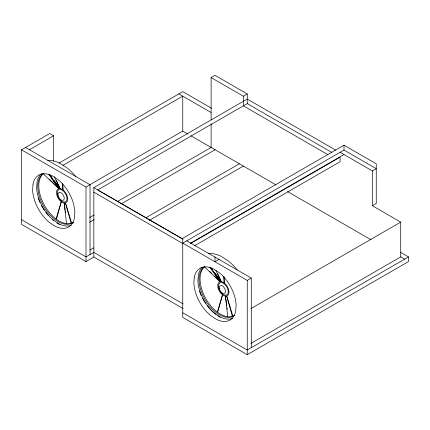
<?xml version="1.0" encoding="UTF-8"?>
<svg xmlns="http://www.w3.org/2000/svg" width="430" height="430" viewBox="0 0 430 430"><rect width="100%" height="100%" fill="white"/><g stroke="black" fill="none" stroke-linecap="round" stroke-linejoin="round"><path stroke-width="0.64" d="M56.583 218.666L61.275 201.751L56.067 218.961M217.833 311.766L222.525 294.846L217.317 312.062M183.056 308.552L93.842 257.043L86 261.569L21.5 224.331L21.5 149.812L49.719 133.52L53.61 135.767L53.61 161.293M29.423 149.731L53.61 135.767M59.028 163.077L182.75 91.649L211.544 108.269M211.108 119.9L211.108 77.577L215 75.331L247.25 93.955L247.25 103.603L97.648 189.974L182.234 238.806M62.914 165.324L182.75 96.137L182.75 131.069L89.677 184.809M21.5 149.812L86 187.05L90.031 184.723L90.031 254.587M211.108 77.577L243.358 96.196L247.25 93.955M93.842 257.043L93.842 187.636L247.25 99.061L335.889 150.237M89.531 217.639L94.186 214.952M117.454 201.519L211.108 147.447L211.108 123.931M89.435 222.283L94.089 219.596M121.427 203.815L215.086 149.742M89.865 250.093L93.675 247.895M145.921 217.73L239.386 163.771M149.317 220.359L243.358 166.066M340.108 152.306L372.358 170.925L372.358 205.733L376.25 203.487L376.25 163.819L344 145.2L182.75 238.295L182.75 317.426L247.25 354.669L408.5 261.569L408.5 256.914L400.438 252.259M372.358 170.925L376.25 168.678L344 150.059L182.75 243.154L247.25 280.398L251.281 278.07L251.281 347.687M190.673 243.074L344 154.553M190.592 243.493L340.108 157.165L340.108 161.707L194.398 245.831M219.031 259.446L215 261.773L215 256.914M250.878 308.616L400.722 222.106L400.722 256.914L250.878 343.425M408.5 256.914L247.25 350.015L182.75 312.771M247.25 103.603L331.836 152.435M327.945 154.682L243.358 105.85L243.358 96.196M178.858 93.891L211.108 112.509M372.358 205.733L400.722 222.106M182.75 131.069L187.958 134.079M190.855 135.751L275.899 184.852M287.519 191.56L371.197 239.87M400.722 256.914L404.608 259.161M25.531 147.485L90.031 184.723M186.781 240.827L251.281 278.07M93.842 187.636L183.056 239.144M93.842 192.172L183.056 243.681M183.056 303.897L93.842 252.388L86 256.914L21.5 219.676M209.689 271.314L211.565 273.206M214.382 276.049L220.02 281.725L210.974 267.868M49.375 179.165L58.77 188.63L49.364 174.214M210.329 267.465L221.305 281.65L217.51 273.254M49.079 174.365L60.055 188.55L56.26 180.159M211.538 268.282L212.323 269.352M215.446 273.63L221.305 281.65L215.817 270.449M51.073 176.257L51.853 177.327M54.196 180.53L60.055 188.55L54.277 176.762M209.808 267.014L220.02 281.725L204.481 266.88A28.692 16.566 60 0 0 206.825 300.307A28.692 16.566 60 0 0 234.689 315.486M48.934 174.462L58.77 188.63L43.231 173.779A28.692 16.566 60 0 0 45.575 207.212A28.692 16.566 60 0 0 73.439 222.391M232.899 316.152L226.712 296.066A7.971 4.601 60 0 0 225.621 284.23A7.971 4.601 60 0 0 217.763 286.391A7.971 4.601 60 0 0 226.712 296.066L232.388 316.442M71.649 223.052L65.462 202.965A7.971 4.601 60 0 0 64.371 191.135A7.971 4.601 60 0 0 56.513 193.296A7.971 4.601 60 0 0 65.462 202.965L71.138 223.347M226.433 303.344L225.427 296.141L227.755 316.727M226.615 304.65L226.798 305.961M227.072 307.923L227.26 309.235M65.183 210.243L64.177 203.046L66.505 223.632M65.365 211.555L65.548 212.861M223.804 276.409L224.207 282.945L224.062 276.936M62.597 183.965L62.957 189.845L62.812 183.841M344 145.2L344 150.059M247.25 280.398L247.25 354.669M86 187.05L86 261.569M71.299 225.336A29.928 17.281 60 0 1 58.991 223.826L53.481 220.176A29.928 17.281 60 0 1 36.652 187.926L37.061 181.799A29.928 17.281 60 0 1 41.473 173.736M47.768 160.535A39.372 22.731 60 0 1 60.221 163.389L67.467 168.189A39.372 22.731 60 0 1 75.922 176.838M232.549 318.431A29.928 17.281 60 0 1 220.241 316.921L214.731 313.271A29.928 17.281 60 0 1 197.902 281.026L198.311 274.899A29.928 17.281 60 0 1 202.229 267.267M208.394 253.705A39.372 22.731 60 0 1 221.471 256.484L228.717 261.289A39.372 22.731 60 0 1 237.172 269.933M220.246 317.329A31.358 18.103 60 0 1 217.596 315.744M216.032 314.631A31.358 18.103 60 0 1 207.48 306.01M205.513 303.257A31.358 18.103 60 0 1 202.611 298.372M201.213 295.517A31.358 18.103 60 0 1 199.477 291.148M234.715 315.378A28.692 16.566 60 0 1 205.82 300.892A28.692 16.566 60 0 1 204.46 266.707M59.523 224.503A31.358 18.103 60 0 1 56.873 222.993M53.836 220.8A31.358 18.103 60 0 1 52.417 219.606M48.348 215.505A31.358 18.103 60 0 1 45.822 212.377M44.263 210.162A31.358 18.103 60 0 1 41.361 205.277M39.963 202.417A31.358 18.103 60 0 1 38.227 198.053M73.466 222.283A28.692 16.566 60 0 1 44.569 207.798A28.692 16.566 60 0 1 43.21 173.607M33.029 184.126L32.621 190.253A29.928 17.281 60 0 0 49.45 222.503L54.959 226.153A29.928 17.281 60 0 0 74.471 217.983L74.879 211.856L73.847 204.992A29.928 17.281 60 0 0 58.05 179.611L52.541 175.961A29.928 17.281 60 0 0 33.029 184.126M194.279 277.226L193.871 283.354A29.928 17.281 60 0 0 210.7 315.598L216.209 319.248A29.928 17.281 60 0 0 235.721 311.083L236.129 304.956A29.928 17.281 60 0 0 219.3 272.706L213.791 269.056A29.928 17.281 60 0 0 194.279 277.226M219.241 288.084A4.434 2.558 60 0 0 224.218 293.464A4.434 2.558 60 0 0 223.611 286.88A4.434 2.558 60 0 0 219.241 288.084M218.494 286.719A6.928 3.999 60 0 0 226.277 295.125A6.928 3.999 60 0 0 225.325 284.843A6.928 3.999 60 0 0 218.494 286.719M57.991 194.989A4.434 2.558 60 0 0 62.968 200.369A4.434 2.558 60 0 0 62.361 193.785A4.434 2.558 60 0 0 57.991 194.989M57.244 193.624A6.928 3.999 60 0 0 65.027 202.03A6.928 3.999 60 0 0 64.075 191.742A6.928 3.999 60 0 0 57.244 193.624"/></g></svg>
